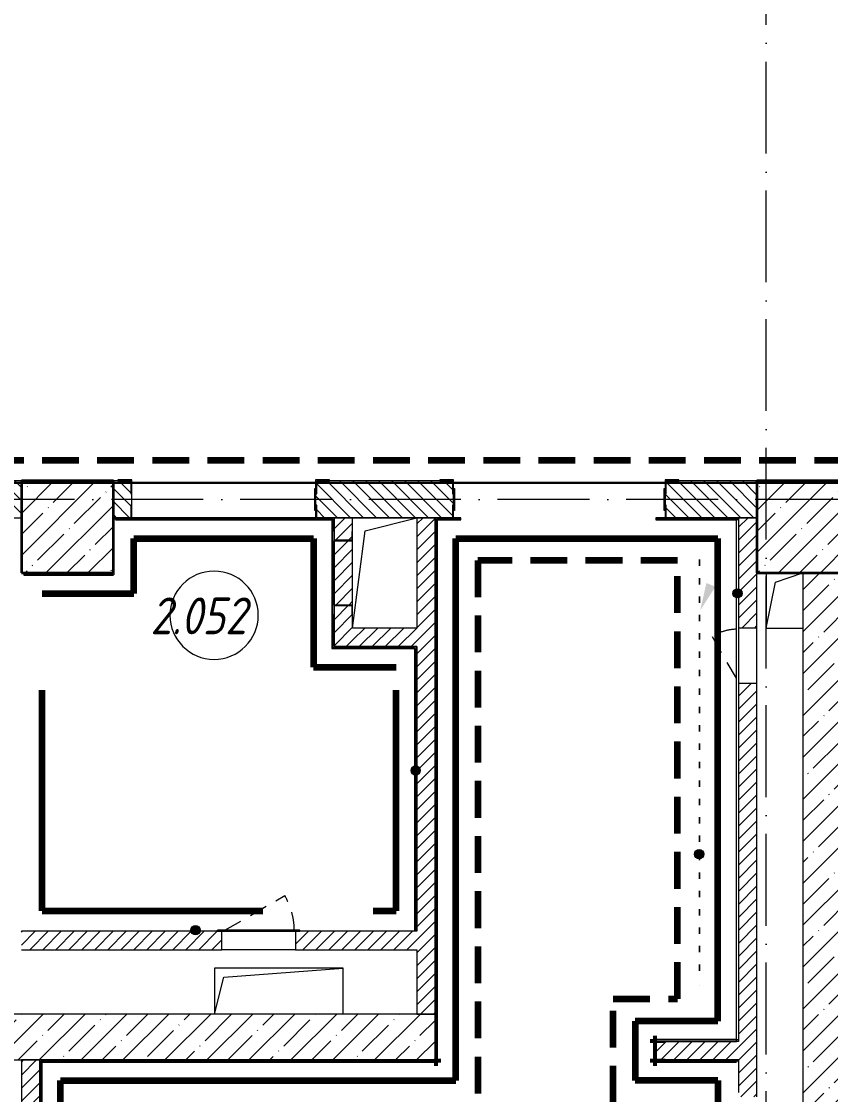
# Model space of a CAD drawing. Header units: millimetres. Extents: x -17017 to 628417, y -109036 to 199237.
# Drawn here: x 2680 to 7080, y -101653 to -95815 of the extents above; entities that cross this region are included whole.
import ezdxf

# ---------------------------------------------------------------- set-up
doc = ezdxf.new("R2010")
doc.units = ezdxf.units.MM
for name, pattern in [('01 Штриховая _2 мм_', [300, 200, -100]), ('200_ШТРИХ_ш1п0_6_', [160, 100, -60]), ('50_200_ШТРИХ_1Т_ш5_п1_п1_', [700, 500, -100, 0, -100]), ('ADSK_Осевая', [3000, 1200, -600, 600, -600]), ('Пунктирная 1мм', [100, 0, -100]), ('Штриховая _2 мм - 1 мм_', [300, 200, -100])]:
    doc.linetypes.add(name, pattern=pattern)
for name, color, linetype, lineweight in [('0-1', 7, 'Continuous', 5), ('0-2', 7, 'Continuous', 9), ('Марки помещений', 7, 'Continuous', 9), ('Марки стен', 7, 'Continuous', 9), ('Несущие колонны', 7, 'Continuous', 9), ('Несущие колонны-1', 7, 'Continuous', 35), ('Обобщенные модели', 7, 'Continuous', 9), ('Общие ребра', 7, 'Continuous', 9), ('Окна', 7, 'Continuous', 9), ('Оси-2', 7, '50_200_ШТРИХ_1Т_ш5_п1_п1_', 9), ('Открывание в плане-2', 7, '200_ШТРИХ_ш1п0_6_', 9), ('СТ-1_16', 7, '01 Штриховая _2 мм_', 90), ('Стены', 7, 'Continuous', 9), ('Стены-1', 7, 'Continuous', 13), ('стяжа', 7, 'Continuous', 30), ('Текстовые примечания', 7, 'Continuous', 9), ('Штриховка разреза-1', 7, 'Continuous', 9)]:
    doc.layers.add(name, color=color, linetype=linetype, lineweight=lineweight)
for name, color, linetype, lineweight, true_color in [('Обобщенные модели-2', 3, 'Continuous', 90, 0x00ff00), ('СТ-11', 7, 'Continuous', 90, 0x800080), ('СТ-12', 4, 'Пунктирная 1мм', 90, 0x00ffff), ('СТ-1_1', 7, 'Штриховая _2 мм - 1 мм_', 90, 0x888888), ('СТ-6_2', 7, 'Continuous', 90, 0x0080ff), ('СТ-8', 7, 'ADSK_Осевая', 90, 0x8080c0)]:
    doc.layers.add(name, color=color, linetype=linetype, lineweight=lineweight, true_color=true_color)
doc.layers.get('0-2').off()
doc.styles.add('ISOCPEUR_I_2', font='isocpeui.ttf', dxfattribs={"width": 0.85, "height": 2.3})
pattern_1 = [(135, (0, 0), (-35.35534, -35.35534), [])]
pattern_2 = [(45, (0, 0), (-114.0493, 114.0493), []), (45, (114.05, 0), (-114.0493, 114.0493), [201.612, -40.322, 3.353, -36.97])]
pattern_3 = [(45, (0, 0), (-35.35534, 35.35534), [])]

# ---------------------------------------------------------------- blocks, each defined once
blk = doc.blocks.new('ось2эт')
at = {"layer": 'Оси-2'}
for p, q in [((6729.9, -108435.9), (6729.9, -54635.1)), ((81379.9, -98415.3), (-12388.8, -98415.3))]:
    blk.add_line(p, q, dxfattribs=at)
blk = doc.blocks.new('BSC_Колонна _Прямоугольная - 500х500-V62-АИ2_02_План отделки стен 2-го этажа _Часть 2_')
at = {"layer": 'Несущие колонны'}
h = blk.add_hatch(dxfattribs=at)
h.set_pattern_fill('FP_70', color=256, style=0, pattern_type=2)
h.set_pattern_definition([(45, (-17000, -7650), (-114.0493, 114.0493), []), (45, (-16885.95, -7650), (-114.0493, 114.0493), [201.612, -40.322, 3.353, -36.97])])
h.paths.add_polyline_path([(-250, -250), (250, -250), (250, 250), (-250, 250)], flags=0)
at = {"layer": 'Несущие колонны-1'}
for p, q in [((250, 250), (-250, 250)), ((-250, 250), (-250, -250)), ((250, -250), (250, 250)), ((-250, -250), (250, -250))]:
    blk.add_line(p, q, dxfattribs=at)
blk = doc.blocks.new('BSC_Колонна _Прямоугольная - 500х500-V64-АИ2_02_План отделки стен 2-го этажа _Часть 2_')
at = {"layer": 'Несущие колонны'}
h = blk.add_hatch(dxfattribs=at)
h.set_pattern_fill('FP_72', color=256, style=0, pattern_type=2)
h.set_pattern_definition([(45, (-13000, -7650), (-114.0493, 114.0493), []), (45, (-12885.95, -7650), (-114.0493, 114.0493), [201.612, -40.322, 3.353, -36.97])])
h.paths.add_polyline_path([(-250, -250), (250, -250), (250, 250), (-250, 250)], flags=0)
at = {"layer": 'Несущие колонны-1'}
for p, q in [((250, 250), (-250, 250)), ((-250, 250), (-250, -250)), ((250, -250), (250, 250)), ((-250, -250), (250, -250))]:
    blk.add_line(p, q, dxfattribs=at)
blk = doc.blocks.new('Фахверк_СКБ_Уголок - 200_3960_зеркало-28268689-АИ2_02_План отделки стен 2-го этажа _Часть 2_')
at = {"layer": 'Обобщенные модели'}
for p, q in [((200, 156), (125, 156)), ((125, 156), (125, 81)), ((131, 81), (131, 150)), ((131, 150), (200, 150)), ((200, 150), (200, 156)), ((125, 81), (131, 81)), ((131, 19), (125, 19)), ((125, 19), (125, -56)), ((131, -50), (131, 19)), ((125, -56), (200, -56)), ((200, -50), (131, -50)), ((200, -56), (200, -50))]:
    blk.add_line(p, q, dxfattribs=at)
blk = doc.blocks.new('154_Стойка_СКБ_Уголок - СМ-2180_200-28268025-АИ2_02_План отделки стен 2-го этажа _Часть 2_')
at = {"layer": 'Обобщенные модели'}
for p, q in [((125, 156), (125, 81)), ((200, 156), (125, 156)), ((131, 81), (131, 150)), ((131, 150), (200, 150)), ((200, 150), (200, 156)), ((125, 81), (131, 81)), ((131, 19), (125, 19)), ((125, 19), (125, -56)), ((131, -50), (131, 19)), ((125, -56), (200, -56)), ((200, -50), (131, -50)), ((200, -56), (200, -50))]:
    blk.add_line(p, q, dxfattribs=at)
blk = doc.blocks.new('Стойка_Влож_Полоса боковая - Полоса-28213942-АИ2_02_План отделки стен 2-го этажа _Часть 2_')
at = {"layer": 'Обобщенные модели'}
for p, q in [((-5, 60), (0, 60)), ((-5, -60), (-5, 60)), ((0, 31), (0, -31)), ((0, -60), (-5, -60))]:
    blk.add_line(p, q, dxfattribs=at)
blk = doc.blocks.new('АР_Перемычка - АР_Перемычка-28418962-АИ2_02_План отделки стен 2-го этажа _Часть 2_')
at = {"layer": 'Обобщенные модели'}
blk.add_line((-250, -100), (-243, -100), dxfattribs=at)
blk = doc.blocks.new('154_Фахверк_СКБ_Швеллер - Тип_100_3960-28331862-АИ2_02_План отделки стен 2-го этажа _Часть 2_')
at = {"layer": 'Обобщенные модели'}
for p, q in [((175, 50), (125, 50)), ((125, 50), (125, -50)), ((128, 47), (175, 47)), ((128, -47), (128, 47)), ((175, 47), (175, 50)), ((125, -50), (175, -50)), ((175, -47), (128, -47)), ((175, -50), (175, -47))]:
    blk.add_line(p, q, dxfattribs=at)
blk = doc.blocks.new('AR_Отверстие Ниша - Лючок-32406056-АИ2_02_План отделки стен 2-го этажа _Часть 2_')
at = {"layer": 'Окна'}
for p, q in [((150, 50), (-150, 50)), ((-150, 50), (-150, -50)), ((150, -50), (150, 50)), ((-150, -50), (150, -50))]:
    blk.add_line(p, q, dxfattribs=at)
blk = doc.blocks.new('Л_Общий_Лючок - Лючок-29683982-АИ2_02_План отделки стен 2-го этажа _Часть 2_')
at = {"layer": 'Открывание в плане-2'}
blk.add_line((26.8, 12), (255.4, 144), dxfattribs=at)
blk.add_arc((6, 0), 288, 2.39949, 30, dxfattribs=at)
blk = doc.blocks.new('AR_Отверстие Ниша - Лючок-32403372-АИ2_02_План отделки стен 2-го этажа _Часть 2_')
at = {"layer": 'Окна'}
for p, q in [((-200, 50), (200, 50)), ((-200, -50), (-200, 50)), ((200, 50), (200, -50)), ((200, -50), (-200, -50))]:
    blk.add_line(p, q, dxfattribs=at)
blk = doc.blocks.new('Л_Общий_Лючок - Лючок-29759355-АИ2_02_План отделки стен 2-го этажа _Часть 2_')
at = {"layer": 'Окна'}
for p, q in [((-24, 0), (-24, -6)), ((0, 0), (-24, 0)), ((424, 0), (400, 0)), ((424, 0), (424, -6)), ((-24, -6), (424, -6))]:
    blk.add_line(p, q, dxfattribs=at)
at = {"layer": 'Открывание в плане-2'}
blk.add_line((383.6, -6), (58, -194), dxfattribs=at)
blk.add_arc((394, 0), 388, 180.89053, 210, dxfattribs=at)
blk = doc.blocks.new('AR_Отверстие прямоугольное _в плите_ - AR_Отверстие прямоугольное _в плите_-30459221-АИ2_02_План отделки стен 2-го этажа _Часть 2_')
at = {"layer": 'Обобщенные модели'}
for p, q in [((350, 125), (-350, 125)), ((-350, 125), (-350, -125)), ((-300, 75), (350, 125)), ((350, -125), (350, 125)), ((-350, -125), (-300, 75))]:
    blk.add_line(p, q, dxfattribs=at)
blk = doc.blocks.new('AR_Отверстие прямоугольное _в плите_ - AR_Отверстие прямоугольное _в плите_-30552533-АИ2_02_План отделки стен 2-го этажа _Часть 2_')
at = {"layer": 'Обобщенные модели'}
for p, q in [((175, 300), (-175, 300)), ((-105, 230), (175, 300)), ((-174.9, -299.3), (-105, 230))]:
    blk.add_line(p, q, dxfattribs=at)
blk = doc.blocks.new('AR_Отверстие прямоугольное _в плите_ - AR_Отверстие прямоугольное _в плите_-30512088-АИ2_02_План отделки стен 2-го этажа _Часть 2_')
at = {"layer": 'Обобщенные модели'}
for p, q in [((-100, 150), (-100, -150)), ((-50, 100), (100, 150)), ((-100, -150), (-50, 100)), ((-100, -150), (100, -150))]:
    blk.add_line(p, q, dxfattribs=at)
blk = doc.blocks.new('154_Фахверк_СКБ_Швеллер - Тип_100_3960_зеркало-29769493-АИ2_02_План отделки стен 2-го этажа _Часть 2_')
at = {"layer": 'Обобщенные модели'}
for p, q in [((175, 50), (125, 50)), ((125, 50), (125, -50)), ((128, 47), (175, 47)), ((128, -47), (128, 47)), ((175, 47), (175, 50)), ((125, -50), (175, -50)), ((175, -47), (128, -47)), ((175, -50), (175, -47))]:
    blk.add_line(p, q, dxfattribs=at)
blk = doc.blocks.new('0125-Р-ОО-Ш2-АР-о_23_10_2024_rvt-1-АИ2_02_План отделки стен 2-го этажа _Часть 2_')
at = {"layer": 'Штриховка разреза-1'}
h = blk.add_hatch(dxfattribs=at)
h.set_pattern_fill('FP_2', color=256, style=0, pattern_type=2)
h.set_pattern_definition(pattern_1)
h.paths.add_polyline_path([(12750, 7700), (12750, 7900), (12156, 7900), (12156, 7831), (12150, 7831), (12150, 7769), (12156, 7769), (12156, 7700), (12731.1, 7700)], flags=0)
h.paths.add_polyline_path([(9406, 7700), (10994, 7700.7), (10994, 7769), (11000, 7769), (11000, 7831), (10994, 7831), (10994, 7900), (9406, 7899.2), (9406, 7831), (9400, 7831), (9400, 7769), (9406, 7769), (9406, 7740)], flags=0)
h.paths.add_polyline_path([(8175, 7700), (8244, 7700), (8244, 7769), (8250, 7769), (8250, 7831), (8244, 7831), (8244, 7900), (8150, 7900), (8150, 7700)], flags=0)
h = blk.add_hatch(dxfattribs=at)
h.set_pattern_fill('FP_2', color=256, style=0, pattern_type=2)
h.set_pattern_definition(pattern_1)
h.paths.add_polyline_path([(16459.1, 7700), (16750, 7700), (16750, 7900), (16256, 7900), (16256, 7831), (16250, 7831), (16250, 7769), (16256, 7769), (16256, 7700), (16325, 7700)], flags=0)
h.paths.add_polyline_path([(15025, 7700), (15094, 7700), (15094, 7769), (15100, 7769), (15100, 7831), (15094, 7831), (15094, 7900), (14356, 7900), (14356, 7831), (14350, 7831), (14350, 7769), (14356, 7769), (14356, 7700), (14595.1, 7700)], flags=0)
h.paths.add_polyline_path([(13275, 7700), (13344, 7700), (13344, 7769), (13350, 7769), (13350, 7831), (13344, 7831), (13344, 7900), (13250, 7900), (13250, 7700)], flags=0)
h = blk.add_hatch(dxfattribs=at)
h.set_pattern_fill('FP_92', color=256, style=0, pattern_type=2)
h.set_pattern_definition(pattern_3)
h.paths.add_polyline_path([(14550, 7000), (14550, 7175), (14547, 7175), (14547, 7222), (14453, 7222), (14453, 7175), (14450, 7175), (14450, 7000)], flags=0)
h.paths.add_polyline_path([(14450, 7225), (14550, 7225), (14550, 7575), (14450, 7575)], flags=0)
h.paths.add_polyline_path([(14453, 7578), (14547, 7578), (14547, 7625), (14550, 7625), (14550, 7700), (14450, 7700), (14450, 7625), (14453, 7625)], flags=0)
h = blk.add_hatch(dxfattribs=at)
h.set_pattern_fill('FP_92', color=256, style=0, pattern_type=2)
h.set_pattern_definition(pattern_3)
h.paths.add_polyline_path([(15000, 5000), (15000, 7700), (14900, 7700), (14900, 5000)], flags=0)
h = blk.add_hatch(dxfattribs=at)
h.set_pattern_fill('FP_92', color=256, style=0, pattern_type=2)
h.set_pattern_definition(pattern_3)
h.paths.add_polyline_path([(16650, 150), (16750, 150), (16750, 2300), (16747, 2300), (16747, 2347), (16653, 2347), (16653, 2300), (16650, 2300), (16650, 400)], flags=0)
h.paths.add_polyline_path([(16747, 2350), (16750, 2350), (16750, 4050), (16650, 4050), (16650, 2350), (16693.6, 2350)], flags=0)
h.paths.add_polyline_path([(16750, 4550), (16750, 6800), (16650, 6800), (16651, 4550), (16674, 4550)], flags=0)
h.paths.add_polyline_path([(16650, 7100), (16750, 7100), (16750, 7700), (16650, 7700), (16650, 7400)], flags=0)
h = blk.add_hatch(dxfattribs=at)
h.set_pattern_fill('FP_1', color=256, style=0, pattern_type=2)
h.set_pattern_definition(pattern_2)
h.paths.add_polyline_path([(17250, 400), (17250, 7400), (17000, 7400), (17000, 400)], flags=0)
h = blk.add_hatch(dxfattribs=at)
h.set_pattern_fill('FP_92', color=256, style=0, pattern_type=2)
h.set_pattern_definition(pattern_3)
h.paths.add_polyline_path([(14900, 7000), (14900, 7100), (14550, 7100), (14550, 7000), (14595.1, 7000)], flags=0)
h = blk.add_hatch(dxfattribs=at)
h.set_pattern_fill('FP_92', color=256, style=0, pattern_type=2)
h.set_pattern_definition(pattern_3)
h.paths.add_polyline_path([(14900, 5350), (14900, 5450), (14240, 5449), (14240, 5350), (14595.1, 5350)], flags=0)
h.paths.add_polyline_path([(13840, 5350), (13840, 5450), (12750, 5450), (12750, 5350)], flags=0)
h = blk.add_hatch(dxfattribs=at)
h.set_pattern_fill('FP_1', color=256, style=0, pattern_type=2)
h.set_pattern_definition(pattern_2)
h.paths.add_polyline_path([(15000, 4750), (15000, 5000), (10100, 5000), (10100, 4750), (14595.1, 4750)], flags=0)
h = blk.add_hatch(dxfattribs=at)
h.set_pattern_fill('FP_92', color=256, style=0, pattern_type=2)
h.set_pattern_definition(pattern_3)
h.paths.add_polyline_path([(16650, 4750), (16650, 4850), (16250, 4850), (16250, 4847), (16203, 4847), (16203, 4753), (16250, 4753), (16250, 4750), (16459.1, 4750)], flags=0)
h = blk.add_hatch(dxfattribs=at)
h.set_pattern_fill('FP_92', color=256, style=0, pattern_type=2)
h.set_pattern_definition(pattern_3)
h.paths.add_polyline_path([(12750, 400), (12850, 400), (12850, 2350), (12847, 2350), (12847, 2397), (12753, 2397), (12753, 2350), (12750, 2350), (12750, 492.9)], flags=0)
h.paths.add_polyline_path([(12750, 2800), (12850, 2800), (12850, 4750), (12750, 4750), (12750, 2803)], flags=0)
at = {"layer": 'Стены-1'}
for p, q in [((12750, 7900), (12225, 7900)), ((13275, 7900), (13250, 7900)), ((15025, 7900), (14425, 7900)), ((16750, 7900), (16325, 7900)), ((13350, 7769), (13350, 7831)), ((12225, 7700), (12750, 7700)), ((13250, 7700), (13275, 7700)), ((14425, 7700), (15025, 7700)), ((14550, 7700), (14450, 7700)), ((14450, 7700), (14450, 7625)), ((14550, 7625), (14550, 7700)), ((15000, 7700), (14900, 7700)), ((14900, 7700), (14900, 7100)), ((15000, 5000), (15000, 7700)), ((16325, 7700), (16750, 7700)), ((16650, 7700), (16650, 7688)), ((16750, 7700), (16650, 7700)), ((14450, 7575), (14450, 7225)), ((14550, 7225), (14550, 7575)), ((16750, 7100), (16750, 7400)), ((17000, 7400), (17000, 400)), ((14450, 7175), (14450, 7000)), ((14550, 7100), (14550, 7175)), ((14900, 7100), (14550, 7100)), ((14450, 7000), (14550, 7000)), ((14550, 7000), (14900, 7000)), ((14900, 7000), (14900, 5450)), ((16750, 4550), (16750, 6800)), ((13816, 5450), (12750, 5450)), ((14900, 5450), (14264, 5450)), ((12750, 5350), (13840, 5350)), ((14240, 5350), (14900, 5350)), ((14900, 5350), (14900, 5000)), ((15000, 5000), (10100, 5000)), ((14900, 5000), (15000, 5000)), ((15000, 4750), (15000, 5000)), ((16650, 4850), (16250, 4850)), ((16650, 4862), (16650, 4850)), ((10100, 4750), (15000, 4750)), ((12850, 4750), (12750, 4750)), ((12750, 4750), (12750, 2800)), ((12850, 2824), (12850, 4750)), ((16250, 4750), (16650, 4750)), ((16650, 4750), (16650, 4574))]:
    blk.add_line(p, q, dxfattribs=at)
at = {"layer": '0-2'}
for name, p in [('BSC_Колонна _Прямоугольная - 500х500-V64-АИ2_02_План отделки стен 2-го этажа _Часть 2_', (13000, 7650)), ('154_Стойка_СКБ_Уголок - СМ-2180_200-28268025-АИ2_02_План отделки стен 2-го этажа _Часть 2_', (14225, 7750)), ('154_Стойка_СКБ_Уголок - СМ-2180_200-28268025-АИ2_02_План отделки стен 2-го этажа _Часть 2_', (16125, 7750)), ('BSC_Колонна _Прямоугольная - 500х500-V62-АИ2_02_План отделки стен 2-го этажа _Часть 2_', (17000, 7650)), ('Стойка_Влож_Полоса боковая - Полоса-28213942-АИ2_02_План отделки стен 2-го этажа _Часть 2_', (14350, 7800)), ('Стойка_Влож_Полоса боковая - Полоса-28213942-АИ2_02_План отделки стен 2-го этажа _Часть 2_', (16250, 7800)), ('AR_Отверстие прямоугольное _в плите_ - AR_Отверстие прямоугольное _в плите_-30552533-АИ2_02_План отделки стен 2-го этажа _Часть 2_', (14725, 7399.3)), ('АР_Перемычка - АР_Перемычка-28418962-АИ2_02_План отделки стен 2-го этажа _Часть 2_', (15100, 7800)), ('AR_Отверстие прямоугольное _в плите_ - AR_Отверстие прямоугольное _в плите_-30512088-АИ2_02_План отделки стен 2-го этажа _Часть 2_', (16900, 7250)), ('AR_Отверстие Ниша - Лючок-32403372-АИ2_02_План отделки стен 2-го этажа _Часть 2_', (14040, 5400)), ('AR_Отверстие прямоугольное _в плите_ - AR_Отверстие прямоугольное _в плите_-30459221-АИ2_02_План отделки стен 2-го этажа _Часть 2_', (14150, 5125)), ('154_Фахверк_СКБ_Швеллер - Тип_100_3960-28331862-АИ2_02_План отделки стен 2-го этажа _Часть 2_', (16075, 4800))]:
    blk.add_blockref(name, p, dxfattribs=at)
for name, p, rotation in [('Фахверк_СКБ_Уголок - 200_3960_зеркало-28268689-АИ2_02_План отделки стен 2-го этажа _Часть 2_', (13475, 7850), 180), ('154_Стойка_СКБ_Уголок - СМ-2180_200-28268025-АИ2_02_План отделки стен 2-го этажа _Часть 2_', (15225, 7850), 180), ('Стойка_Влож_Полоса боковая - Полоса-28213942-АИ2_02_План отделки стен 2-го этажа _Часть 2_', (15100, 7800), 180), ('154_Фахверк_СКБ_Швеллер - Тип_100_3960_зеркало-29769493-АИ2_02_План отделки стен 2-го этажа _Часть 2_', (14500, 7450), 90), ('154_Фахверк_СКБ_Швеллер - Тип_100_3960_зеркало-29769493-АИ2_02_План отделки стен 2-го этажа _Часть 2_', (14500, 7350), 270), ('Л_Общий_Лючок - Лючок-29683982-АИ2_02_План отделки стен 2-го этажа _Часть 2_', (16650, 6800), 89.99999999999967), ('AR_Отверстие Ниша - Лючок-32406056-АИ2_02_План отделки стен 2-го этажа _Часть 2_', (16700, 6950), 269.9999999999997), ('Л_Общий_Лючок - Лючок-29759355-АИ2_02_План отделки стен 2-го этажа _Часть 2_', (14240, 5450), 180)]:
    blk.add_blockref(name, p, dxfattribs=dict(at, rotation=rotation))
blk = doc.blocks.new('101_Уголок настенный вертикальный_Металл-ПМЮ-02_ - Металл-ПО-97-02_мерседес-20888985-АИ2_02_План отделки стен 2-го этажа _Часть 2_')
at = {"layer": 'Обобщенные модели-2'}
for p, q in [((145, 8), (125, 8)), ((125, 8), (125, -12)), ((127, -12), (127, 6)), ((127, 6), (145, 6)), ((145, 6), (145, 8)), ((125, -12), (127, -12))]:
    blk.add_line(p, q, dxfattribs=at)
blk = doc.blocks.new('AI_Марка_Помещение_х1__Общий_E___ISO-2_1K_ - Номер-16210215-АИ2_02_План отделки стен 2-го этажа _Часть 2_')
at = {"layer": 'Марки помещений'}
for start, end in [(360, 180), (180, 360)]:
    blk.add_arc((0.039, 0.312), 2.4, start, end, dxfattribs=at)
blk = doc.blocks.new('2ч2эт')
at = {"layer": 'Марки стен'}
h = blk.add_hatch(color=256, dxfattribs=at)
edge = h.paths.add_edge_path(flags=0)
edge.add_arc((6573.9, -98926.6), 25, 0, 360)
h = blk.add_hatch(color=256, dxfattribs=at)
edge = h.paths.add_edge_path(flags=0)
edge.add_arc((4823.9, -99890.5), 25, 0, 360)
h = blk.add_hatch(color=256, dxfattribs=at)
edge = h.paths.add_edge_path(flags=0)
edge.add_arc((6365.3, -100345.2), 25, 0, 360)
h = blk.add_hatch(color=256, dxfattribs=at)
edge = h.paths.add_edge_path(flags=0)
edge.add_arc((3626.2, -100759.3), 25, 0, 360)
at = {"layer": 'Текстовые примечания'}
blk.add_hatch(color=256, dxfattribs=at).paths.add_polyline_path([(6371.4, -99018.8), (6453.7, -98890.6), (6404.9, -98870.2)], flags=0)
at = {"layer": 'Марки стен'}
for centre in [(6573.9, -98926.6), (4823.9, -99890.5), (6365.3, -100345.2), (3626.2, -100759.3)]:
    blk.add_circle(centre, 25, dxfattribs=at)
at = {"layer": 'Общие ребра'}
for p, q in [((4372.9, -98522.3), (3186.9, -98522.3)), ((4372.9, -99222.3), (4372.9, -98522.3)), ((4936.9, -98522.3), (4936.9, -101472.3)), ((5069.9, -98522.3), (4936.9, -98522.3)), ((6579.9, -98522.3), (6129.9, -98522.3)), ((3186.9, -98822.3), (2691.9, -98822.3)), ((2691.9, -98822.3), (2691.9, -98827.3)), ((4817.9, -99222.3), (4372.9, -99222.3)), ((4817.9, -99227.3), (4817.9, -99222.3)), ((4824.9, -99215.3), (4824.9, -100765.3)), ((4817.9, -100753.3), (4817.9, -100758.3)), ((6124.9, -101360.3), (6567.9, -101360.3)), ((6124.9, -101470.3), (6124.9, -101360.3)), ((2786.9, -101472.3), (2786.9, -105808.3)), ((4936.9, -101472.3), (2786.9, -101472.3)), ((6124.9, -101470.3), (6574.9, -101470.3))]:
    blk.add_line(p, q, dxfattribs=at)
at = {"layer": 'СТ-11'}
for p, q in [((5041.9, -101577.3), (5041.9, -98627.3)), ((5041.9, -98627.3), (6467.9, -98627.3)), ((6467.9, -101253.3), (6017.9, -101253.3)), ((6017.9, -101253.3), (6017.9, -101577.3)), ((2891.9, -105703.3), (2891.9, -101577.3)), ((2891.9, -101577.3), (5041.9, -101577.3)), ((6467.9, -101577.3), (6017.9, -101577.3)), ((6467.9, -101577.3), (6467.9, -105680.3))]:
    blk.add_line(p, q, dxfattribs=at)
at = {"layer": 'СТ-12'}
blk.add_line((6367.9, -98759.3), (6367.9, -101119.3), dxfattribs=at)
at = {"layer": 'СТ-1_1'}
blk.add_line((13791.9, -98203.3), (2354.9, -98203.3), dxfattribs=at)
at = {"layer": 'СТ-1_16'}
for p, q in [((5161.9, -98747.3), (5161.9, -101697.3)), ((6247.9, -98747.3), (5161.9, -98747.3)), ((6247.9, -101133.3), (6247.9, -98747.3)), ((5897.9, -101697.3), (5897.9, -101133.3)), ((5897.9, -101133.3), (6247.9, -101133.3))]:
    blk.add_line(p, q, dxfattribs=at)
at = {"layer": 'СТ-6_2'}
blk.add_line((6467.9, -101253.3), (6467.9, -98627.3), dxfattribs=at)
at = {"layer": 'СТ-8'}
for p, q in [((3291.9, -98627.3), (4267.9, -98627.3)), ((3291.9, -98927.3), (3291.9, -98627.3)), ((4267.9, -98627.3), (4267.9, -99327.3)), ((2791.9, -100653.3), (2791.9, -98927.3)), ((2791.9, -98927.3), (3291.9, -98927.3)), ((4267.9, -99327.3), (4717.9, -99327.3)), ((4717.9, -100653.3), (4717.9, -99327.3)), ((2791.9, -100653.3), (4717.9, -100653.3))]:
    blk.add_line(p, q, dxfattribs=at)
at = {"layer": 'Стены'}
for p, q in [((6567.9, -101353.3), (6567.9, -98527.3)), ((6579.9, -98527.3), (6567.9, -98527.3)), ((6579.9, -98527.3), (6579.9, -99115.3)), ((6579.9, -99415.3), (6579.9, -101353.3)), ((6567.9, -101353.3), (6579.9, -101353.3))]:
    blk.add_line(p, q, dxfattribs=at)
at = {"layer": 'Стены-1'}
for p, q in [((3204.9, -98515.3), (3179.9, -98515.3)), ((3191.9, -98527.3), (4367.9, -98527.3)), ((4279.9, -98515.3), (3279.9, -98515.3)), ((4379.9, -98515.3), (4354.9, -98515.3)), ((4367.9, -98527.3), (4367.9, -99227.3)), ((4379.9, -98590.3), (4379.9, -98515.3)), ((4929.9, -98515.3), (4929.9, -101465.3)), ((4954.9, -98515.3), (4929.9, -98515.3)), ((4941.9, -101477.3), (4941.9, -98527.3)), ((4941.9, -98527.3), (5069.9, -98527.3)), ((5069.9, -98515.3), (5029.9, -98515.3)), ((5069.9, -98527.3), (5069.9, -98515.3)), ((6179.9, -98515.3), (6129.9, -98515.3)), ((6129.9, -98515.3), (6129.9, -98527.3)), ((6129.9, -98527.3), (6567.9, -98527.3)), ((6579.9, -98515.3), (6254.9, -98515.3)), ((6579.9, -98527.3), (6579.9, -98515.3)), ((4379.9, -98990.3), (4379.9, -98640.3)), ((2691.9, -98827.3), (3179.9, -98827.3)), ((4379.9, -99215.3), (4379.9, -99040.3)), ((4367.9, -99227.3), (4817.9, -99227.3)), ((4829.9, -99215.3), (4379.9, -99215.3)), ((4817.9, -99227.3), (4817.9, -100753.3)), ((4829.9, -100753.3), (4829.9, -99215.3)), ((6567.9, -101353.3), (6117.9, -101353.3)), ((6117.9, -101353.3), (6117.9, -101477.3)), ((6179.9, -101365.3), (6567.9, -101365.3)), ((6567.9, -101365.3), (6567.9, -101353.3)), ((2779.9, -101465.3), (2779.9, -103391.3)), ((4929.9, -101465.3), (2779.9, -101465.3)), ((2791.9, -105803.3), (2791.9, -101477.3)), ((2791.9, -101477.3), (4941.9, -101477.3)), ((6117.9, -101477.3), (6567.9, -101477.3)), ((6579.9, -101465.3), (6179.9, -101465.3)), ((6579.9, -101477.3), (6579.9, -101465.3))]:
    blk.add_line(p, q, dxfattribs=at)
at = {"layer": 'стяжа'}
blk.add_lwpolyline([(-213.4, -98325.3), (13926.1, -98325.3)], dxfattribs=at)
at = {"layer": '0-1'}
blk.add_blockref('0125-Р-ОО-Ш2-АР-о_23_10_2024_rvt-1-АИ2_02_План отделки стен 2-го этажа _Часть 2_', (-10070.1, -106215.3), dxfattribs=at)
at = {"layer": 'Марки помещений', "xscale": 99.99999999999993, "yscale": 99.99999999999993, "zscale": 99.99999999999993}
blk.add_blockref('AI_Марка_Помещение_х1__Общий_E___ISO-2_1K_ - Номер-16210215-АИ2_02_План отделки стен 2-го этажа _Часть 2_', (3723.7, -99076.8), dxfattribs=at)
at = {"layer": 'Обобщенные модели-2'}
blk.add_blockref('101_Уголок настенный вертикальный_Металл-ПМЮ-02_ - Металл-ПО-97-02_мерседес-20888985-АИ2_02_План отделки стен 2-го этажа _Часть 2_', (5990.9, -101359.3), dxfattribs=at)
for p, rotation in [((5069, -101471.3), 180), ((6123.9, -101604.2), 90.00000000000021)]:
    blk.add_blockref('101_Уголок настенный вертикальный_Металл-ПМЮ-02_ - Металл-ПО-97-02_мерседес-20888985-АИ2_02_План отделки стен 2-го этажа _Часть 2_', p, dxfattribs=dict(at, rotation=rotation))
at = {"layer": 'Марки помещений', "insert": (3381, -98949), "char_height": 200, "width": 785.654, "attachment_point": 1, "style": 'ISOCPEUR_I_2'}
blk.add_mtext('2.052', dxfattribs=at)

msp = doc.modelspace()

# ---------------------------------------------------------------- linework, layer by layer
at = {"layer": 'стяжа'}
msp.add_lwpolyline([(30835.6, -95215.3), (-10038, -95215.3), (-10038, -98325.3), (30835.6, -98325.3)], close=True, dxfattribs=at)

# ---------------------------------------------------------------- block references
for name in ['ось2эт', '2ч2эт']:
    msp.add_blockref(name, (0, 0), dxfattribs=at)

doc.saveas('drawing.dxf')
